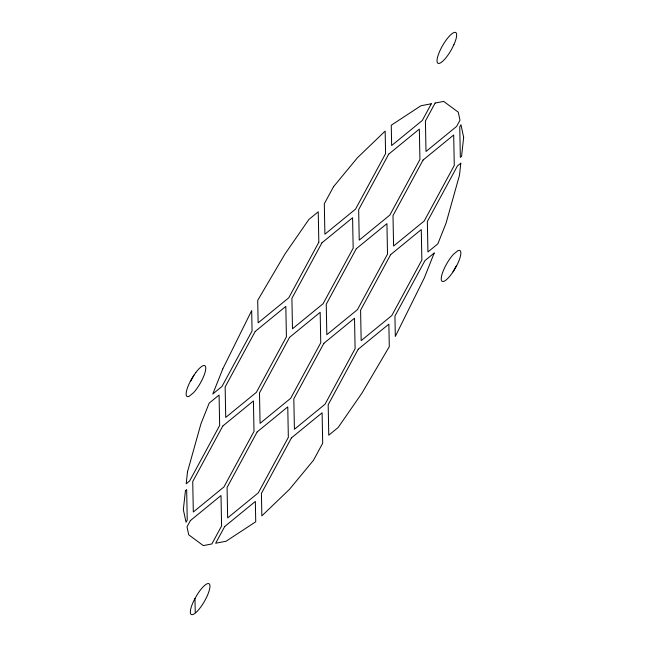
<?xml version="1.0" encoding="UTF-8"?>
<svg xmlns="http://www.w3.org/2000/svg" width="647" height="647" viewBox="0 0 647 647"><rect width="100%" height="100%" fill="white"/><g stroke="black" fill="none" stroke-linecap="round" stroke-linejoin="round"><path stroke-width="0.97" d="M194.973 598.507L193.105 602.284A17.76 4.828 -60 0 0 196.162 612.337A17.76 4.828 -60 0 0 209.943 586.869A17.76 4.828 -60 0 0 197.456 594.237L194.973 598.507L195.24 612.499M190.8 381.051L193.995 375.147M453.005 271.853L456.2 265.949M185.438 490.604L183.344 509.626L186.045 522.275L187.242 520.067L186.66 489.609L185.438 490.604M187.517 471.752L186.19 483.81L189.603 481.012L219.657 425.491L219.074 395.034L209.159 403.154L200.95 423.785L187.517 471.752M460.81 163.19L459.483 175.248L446.05 223.215L437.841 243.846L427.926 251.966L427.343 221.509L457.397 165.988L460.81 163.19M463.656 137.374L461.562 156.396L460.341 157.391L459.758 126.933L460.955 124.725L463.656 137.374M222.746 368.976L212.798 393.983L222.018 386.437L252.071 330.916L251.683 310.584L222.746 368.976M434.202 253.017L424.254 278.024L395.317 336.416L394.929 316.084L424.982 260.563L434.202 253.017M453.895 44.716L451.889 48.768A17.76 4.828 -60 0 1 437.081 61.619A17.76 4.828 -60 0 1 450.045 35.431A17.76 4.828 -60 0 1 453.895 44.716M255.193 331.45L225.14 386.979L225.73 417.428L256.366 392.357L286.411 336.836L285.828 306.379L255.193 331.45M333.545 186.692L324.309 203.748L324.899 234.198L355.535 209.135L385.588 153.606L385.151 131.098L357.516 157.666L333.545 186.692M318.825 242.261L288.78 297.782L258.137 322.853L257.708 300.345L284.963 254.012L308.829 219.511L318.243 211.804L318.825 242.261M222.778 426.025L192.725 481.554L193.316 512.003L223.951 486.932L254.004 431.412L253.414 400.954L222.778 426.025M321.947 242.795L291.902 298.324L292.484 328.773L323.12 303.702L353.173 248.181L352.583 217.732L321.947 242.795M190.364 520.6L187.015 526.795L188.73 534.81L203.295 545.591L211.86 543.957L221.589 525.987L220.999 495.529L190.364 520.6M289.541 337.37L259.487 392.899L260.07 423.348L290.705 398.277L320.758 342.756L320.176 312.307L289.541 337.37M388.71 154.148L358.656 209.668L359.239 240.126L389.874 215.055L419.927 159.526L419.345 129.076L388.71 154.148M431.331 103.771L422.289 120.479L391.653 145.551L391.265 125.219L420.946 105.752L431.331 103.771M257.126 431.945L227.073 487.474L227.655 517.923L258.29 492.852L288.344 437.332L287.761 406.874L257.126 431.945M356.295 248.723L326.242 304.244L326.824 334.693L357.459 309.63L387.513 254.101L386.93 223.652L356.295 248.723M435.14 103.043L425.411 121.013L426.001 151.471L456.636 126.4L459.985 120.205L458.27 112.19L443.705 101.409L435.14 103.043M224.711 526.521L215.669 543.229L226.054 541.248L255.735 521.781L255.347 501.449L224.711 526.521M323.88 343.298L293.827 398.819L294.409 429.268L325.053 404.205L355.098 348.676L354.516 318.227L323.88 343.298M423.049 160.068L392.996 215.588L393.586 246.046L424.222 220.975L454.275 165.446L453.684 134.997L423.049 160.068M291.465 437.865L261.412 493.394L261.849 515.902L289.484 489.334L313.455 460.308L322.691 443.252L322.101 412.802L291.465 437.865M390.634 254.643L360.589 310.164L361.172 340.621L391.807 315.55L421.86 260.021L421.27 229.572L390.634 254.643M358.22 349.218L328.175 404.739L328.757 435.196L338.171 427.489L362.037 392.988L389.292 346.655L388.863 324.147L358.22 349.218M195.806 372.535L193.275 376.19A17.76 4.828 -60 0 0 189.15 396.304L193.59 392.664A17.76 4.828 -60 0 0 205.714 369.251A17.76 4.828 -60 0 0 195.806 372.535M453.725 270.81L451.194 274.465A17.76 4.828 -60 0 1 441.286 277.749A17.76 4.828 -60 0 1 453.41 254.336L457.85 250.696A17.76 4.828 -60 0 1 453.725 270.81"/></g></svg>
